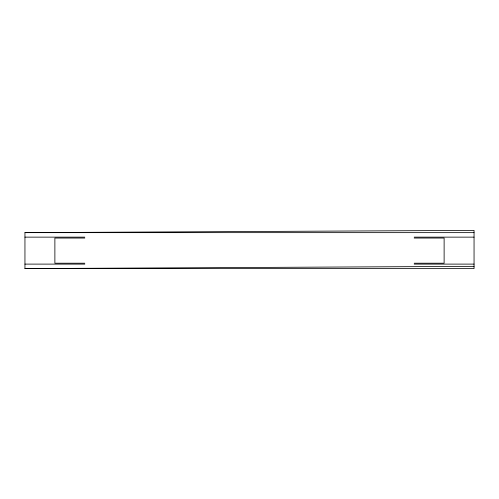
<?xml version="1.0" encoding="UTF-8"?>
<svg xmlns="http://www.w3.org/2000/svg" width="499" height="499" viewBox="0 0 499 499"><rect width="100%" height="100%" fill="white"/><g stroke="black" fill="none" stroke-linecap="round" stroke-linejoin="round"><path stroke-width="0.75" d="M24.95 232.646L474.05 230.395L474.05 268.605L24.95 268.605L24.95 232.646L474.05 232.646M24.95 268.605L474.05 266.354M24.95 237.137L84.805 237.137M414.195 237.137L474.05 237.137M84.805 238.042L54.878 238.042L54.878 263.21L84.805 263.21M414.195 238.042L444.122 238.042L444.122 263.21L414.195 263.21M24.95 264.108L84.805 264.108M414.195 264.108L474.05 264.108"/></g></svg>
